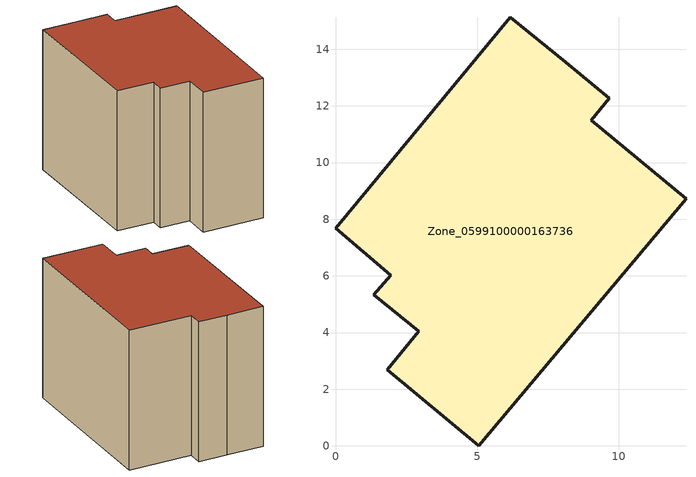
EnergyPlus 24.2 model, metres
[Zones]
Zone_0599100000163736
 floor ground (C_G): 5.06,0 1.82,2.68 2.94,4.04 1.36,5.34 1.95,6.02 0,7.68 6.17,15.13 8.13,13.55 9.67,12.27 9.03,11.5 12.37,8.72 z0
 wall outside (C_F): 9.67,12.27 8.13,13.55 6.17,15.13 0,7.68 1.95,6.02 1.36,5.34 2.94,4.04 1.82,2.68 5.06,0 12.37,8.72 9.03,11.5 9.67,12.27 z0:9.62
 roof outside (C_R): 1.82,2.68 5.06,0 12.37,8.72 9.03,11.5 9.67,12.27 8.13,13.55 6.17,15.13 0,7.68 1.95,6.02 1.36,5.34 2.94,4.04 z9.62
[BUILDING]
Pand.0599100000163736: North Axis=0; Terrain=City; Loads Convergence Tolerance Value=0.04; Temperature Convergence Tolerance Value=0.4; Solar Distribution=FullExterior; Maximum Number of Warmup Days=25; Minimum Number of Warmup Days=1
[Site:Location]
Rotterdam.The.Hague.AP_ZH_NLD Design_Conditions: Latitude=51.96; Longitude=4.45; Time Zone=1; Elevation=-4.5
[SITE:GROUNDTEMPERATURE:BUILDINGSURFACE]
18, 18, 18, 18, 18, 18, 18, 18, 18, 18, 18, 18
[MATERIAL] Thermal Absorptance=0.9; Solar Absorptance=0.7; Visible Absorptance=0.7
Name | Roughness | Thickness | Conductivity | Density | Specific Heat
G.TC.1946 | MediumSmooth | 0.15 | 1 | 540 | 1210
F.TC.1946 | Rough | 0.3 | 0.857143 | 1920 | 840
R.TC.1946 | MediumRough | 0.2 | 0.909091 | 1500 | 1000
[CONSTRUCTION]
C_G: G.TC.1946
C_F: F.TC.1946
C_R: R.TC.1946
[ZONE]
Zone_0599100000163736: Type=1; Multiplier=1; Ceiling Height=Autocalculate; Volume=Autocalculate; Floor Area=autocalculate; Part of Total Floor Area=Yes
[ZONEINFILTRATION:DESIGNFLOWRATE]
Infil_Zone_0599100000163736: Zone or ZoneList or Space or SpaceList=Zone_0599100000163736; Schedule=AlwaysOn; Design Flow Rate Calculation Method=Flow/Area; Flow Rate per Floor Area=0.003; Constant Term Coefficient=1; Temperature Term Coefficient=0; Velocity Term Coefficient=0; Velocity Squared Term Coefficient=0
[HVACTEMPLATE:ZONE:IDEALLOADSAIRSYSTEM]
Zone_0599100000163736: Maximum Heating Supply Air Temperature=50; Minimum Cooling Supply Air Temperature=13; Maximum Heating Supply Air Humidity Ratio=0.0156; Minimum Cooling Supply Air Humidity Ratio=0.0077; Heating Limit=NoLimit; Cooling Limit=NoLimit; Dehumidification Control Type=ConstantSensibleHeatRatio; Cooling Sensible Heat Ratio=0.7; Dehumidification Setpoint=60; Humidification Control Type=None; Humidification Setpoint=30; Outdoor Air Method=None; Outdoor Air Flow Rate per Person=0.00944; Outdoor Air Flow Rate per Zone Floor Area=0; Outdoor Air Flow Rate per Zone=0; Demand Controlled Ventilation Type=None; Outdoor Air Economizer Type=NoEconomizer; Heat Recovery Type=None; Sensible Heat Recovery Effectiveness=0.7; Latent Heat Recovery Effectiveness=0.65
[ZONECONTROL:THERMOSTAT]
ThermostatControl_Zone_0599100000163736: Zone or ZoneList=Zone_0599100000163736; Control Type Schedule=DualSetpointControlType; Control 1=Thermostat_Zone_0599100000163736; Temperature Difference Between Cutout And Setpoint=0
[THERMOSTATSETPOINT:DUALSETPOINT]
Thermostat_Zone_0599100000163736: Heating Setpoint Temperature Schedule=HeatingSetpoint_Zone_0599100000163736; Cooling Setpoint Temperature Schedule=CoolingSetpoint_Zone_0599100000163736
[SCHEDULE:COMPACT]
HeatingSetpoint_Zone_0599100000163736: Through: 12/31, For: AllDays, Until: 24:00, 21
CoolingSetpoint_Zone_0599100000163736: Through: 12/31, For: AllDays, Until: 24:00, 24
DualSetpointControlType: Through: 12/31, For: AllDays, Until: 24:00, 4
AlwaysOn: Through: 12/31, For: AllDays, Until: 24:00, 1
